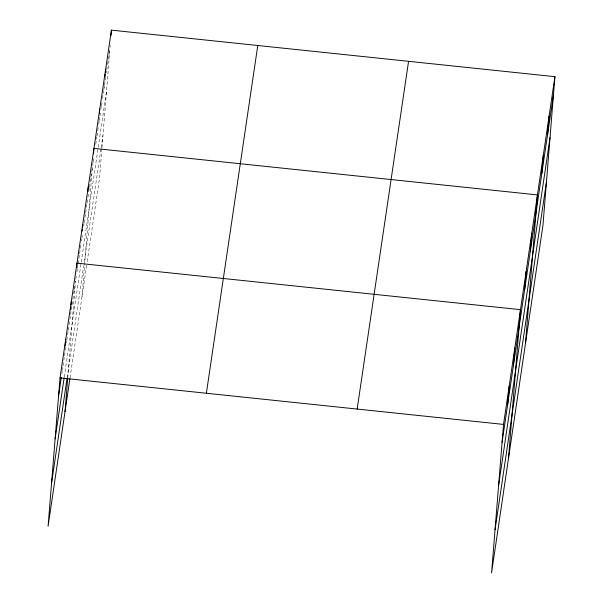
<?xml version="1.0" encoding="UTF-8"?>
<svg xmlns="http://www.w3.org/2000/svg" width="603" height="603" viewBox="0 0 603 603"><rect width="100%" height="100%" fill="white"/><g stroke="black" fill="none" stroke-linecap="round" stroke-linejoin="round"><path stroke-width="0.45" stroke-dasharray="3.02 2.26" d="M67.755 377.862L75.548 281.036L75.141 283.764M82.008 296.819L92.432 167.212M104.161 87.458L104.304 85.664M101.899 148.617L99.487 178.586L87.02 262.908M101.975 147.682L109.836 49.913M110.063 47.147L110.206 45.361M61.815 373.935L62.215 371.199M62.35 370.287L62.885 366.647M63.021 365.735L63.699 361.182M63.835 360.27L64.235 357.541M64.506 355.717L65.177 351.165M65.312 350.253L65.848 346.612M66.39 342.964L66.662 341.147M66.797 340.235L67.468 335.683M67.604 334.771L68.139 331.13M68.275 330.218L68.946 325.665M69.081 324.753L69.76 320.201M69.888 319.289L70.43 315.64M70.566 314.736L71.237 310.176M71.373 309.271L71.908 305.623M72.043 304.719L72.714 300.158M72.85 299.254L73.528 294.694M73.664 293.789L74.199 290.141M74.335 289.229L75.006 284.676M75.812 279.212L76.355 275.571M76.89 271.93L77.297 269.194M77.433 268.282L77.968 264.642M78.104 263.73L78.774 259.177M78.91 258.265L79.453 254.624M79.588 253.712L80.259 249.16M80.395 248.248L81.066 243.695M81.473 240.959L81.737 239.142M81.872 238.23L82.543 233.678M83.621 226.389L84.028 223.653M84.164 222.748L84.835 218.196M84.97 217.284L85.505 213.635M85.641 212.731L86.319 208.171M86.455 207.266L86.855 204.53M87.126 202.706L87.797 198.153M87.932 197.241L88.603 192.689M88.739 191.777L89.282 188.136M89.417 187.224L90.088 182.671M90.224 181.759L90.759 178.119M90.895 177.207L91.566 172.654M91.701 171.742L92.372 167.189M92.643 165.365L93.05 162.614M93.186 161.694L93.864 157.112M95.764 144.283L96.849 136.949M96.985 136.029L98.199 127.783M98.741 124.12L99.148 121.369M99.284 120.449L99.827 116.786M99.962 115.866L100.369 113.115M101.048 108.532L101.319 106.701M101.455 105.789L101.997 102.118M102.54 98.455L103.618 91.121M103.754 90.201L105.11 81.036M105.246 80.124L105.653 77.372M106.332 72.79L106.603 70.958M106.739 70.038L107.417 65.456M107.553 64.544L108.909 55.378M109.037 54.458L109.716 49.876M64.272 376.935L81.103 263.089M81.232 262.184L106.52 91.121M67.159 377.606L83.727 265.584M84.262 261.936L101.055 148.338M101.191 147.418L102.955 135.509M70.023 377.877L86.885 263.82"/><path stroke-width="0.9" d="M554.926 76.671L503.513 424.414L491.573 572.85L542.979 225.1L554.926 76.671L111.427 30.15L60.021 377.9L48.074 526.329L69.888 378.79M65.169 345.911L65.674 339.647M70.679 309.445L70.83 307.658M71.041 304.975L71.327 301.394M65.041 411.578L67.679 378.797M76.626 267.611L76.988 263.142L520.479 309.656L508.533 458.092M82.136 231.153L82.279 229.359M82.423 227.572L82.641 224.889M87.932 191.113L88.294 186.636M93.518 153.75L93.947 148.383L537.446 194.905L525.499 343.333M99.42 113.447L99.774 108.97M105.028 76.717L105.246 74.033M105.389 72.247L105.6 69.564M110.997 35.517L111.427 30.15M507.726 404.055L509.166 386.161M513.387 365.802L514.826 347.908M524.693 289.297L526.133 271.41M530.346 251.052L531.786 233.157M541.833 173.385L543.273 155.491M547.66 133.972L549.099 116.078M58.581 395.794L61.272 377.576M55.114 438.871L64.137 377.847M51.541 483.252L67.031 378.518M206.377 393.246L257.783 45.504M357.164 409.068L408.57 61.318M502.073 442.308L553.486 94.565M498.606 485.385L550.019 137.642M495.04 529.773L546.446 182.023M60.021 377.9L503.513 424.414"/></g></svg>
